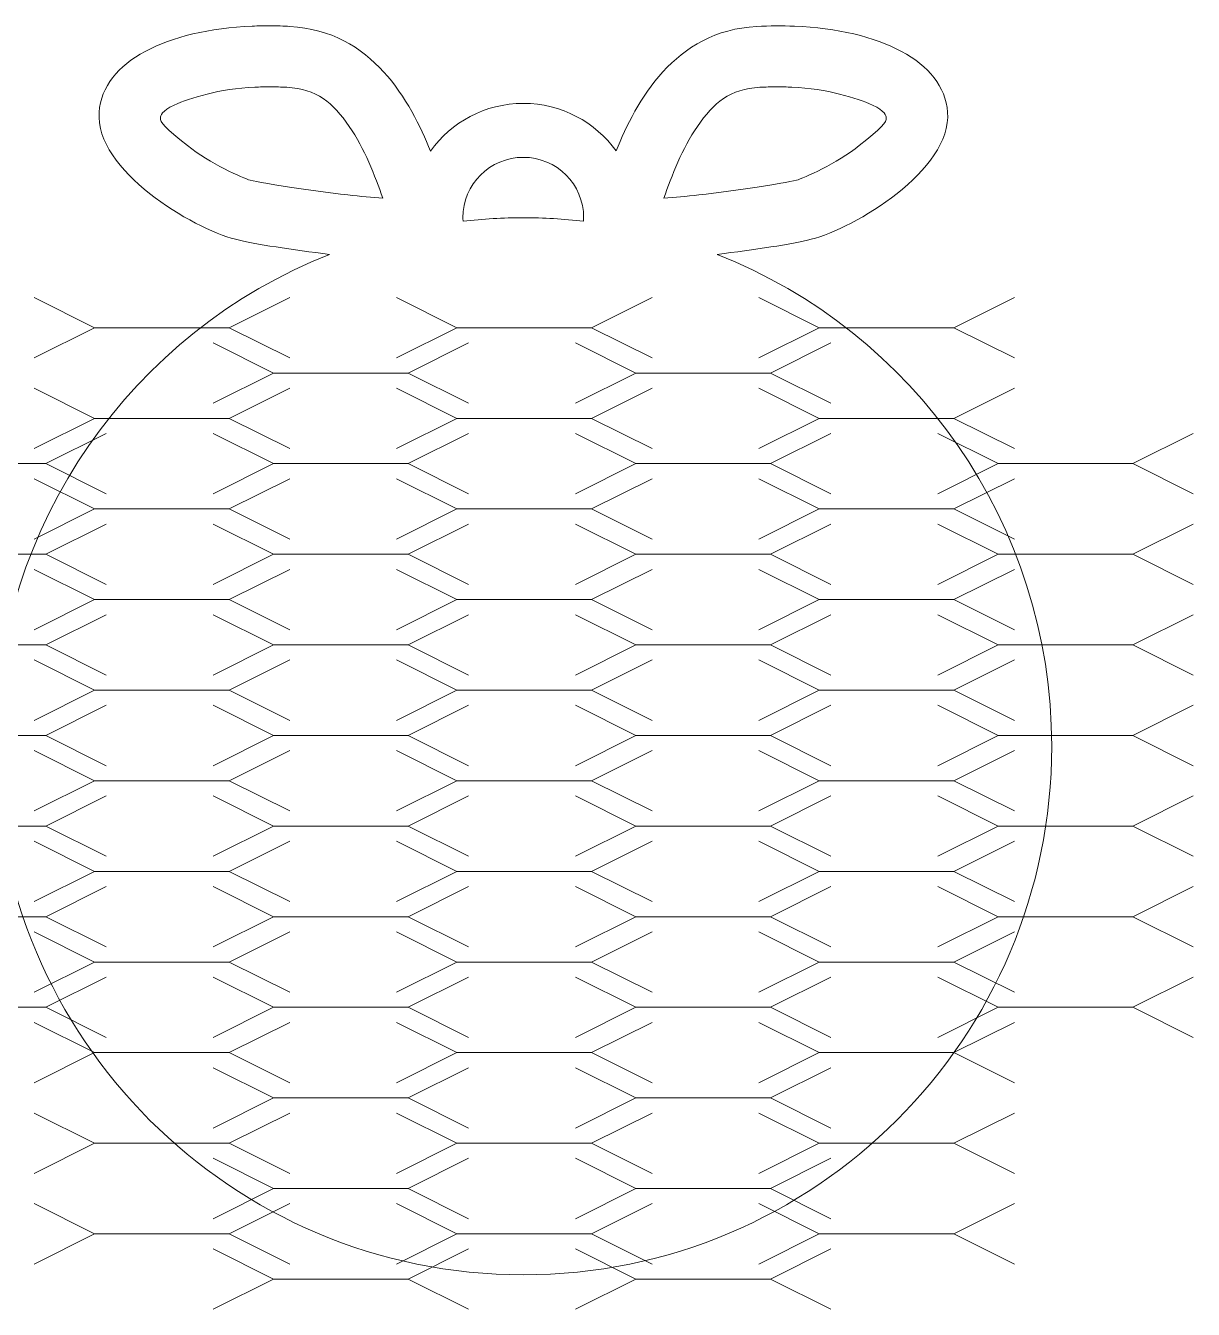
# Model space of a CAD drawing. Header units: centimetres. Extents: x -10.1 to 10.1, y -13.4 to 13.4.
# Drawn here: x -1.21 to 6.53, y 4.74 to 13.24 of the extents above; entities that cross this region are included whole.
import ezdxf

# ---------------------------------------------------------------- set-up
doc = ezdxf.new("R2010")
doc.units = ezdxf.units.CM
doc.header["$MEASUREMENT"] = 0
doc.layers.add('layer 1', color=7, linetype='Continuous')

msp = doc.modelspace()

# ---------------------------------------------------------------- linework, layer by layer
at = {"layer": 'layer 1', "color": 1, "lineweight": 15}
for points, knots in [([(0.41603, 13.24419), (0.3744, 13.24448), (0.33376, 13.24321), (0.29337, 13.24158), (0.29337, 13.24158), (-0.27093, 13.21841), (-0.69592, 13.00938), (-0.72086, 12.67273), (-0.72086, 12.67273), (-0.74923, 12.28781), (-0.1028, 11.9017), (0.18232, 11.83047), (0.18232, 11.83047), (0.31172, 11.79809), (0.56113, 11.75978), (0.80589, 11.73067), (0.80589, 11.73067), (-0.49223, 11.2189), (-1.41139, 9.95274), (-1.41139, 8.47287), (-1.41139, 8.47287), (-1.41139, 6.5399), (0.15614, 4.97335), (2.08912, 4.97335), (2.08912, 4.97335), (4.02209, 4.97335), (5.58864, 6.5399), (5.58864, 8.47287), (5.58864, 8.47287), (5.58864, 9.95274), (4.67046, 11.2189), (3.37235, 11.73067), (3.37235, 11.73067), (3.61721, 11.75978), (3.86652, 11.79809), (3.99592, 11.83047), (3.99592, 11.83047), (4.28089, 11.9017), (4.92746, 12.28781), (4.89892, 12.67273), (4.89892, 12.67273), (4.87398, 13.00938), (4.44899, 13.21841), (3.88468, 13.24158), (3.88468, 13.24158), (3.80407, 13.24486), (3.72071, 13.24419), (3.63513, 13.23978), (3.63513, 13.23978), (3.08984, 13.21139), (2.83475, 12.74134), (2.70387, 12.41517), (2.70387, 12.41517), (2.56632, 12.60602), (2.34227, 12.73006), (2.08912, 12.73006), (2.08912, 12.73006), (1.8354, 12.73006), (1.61093, 12.60574), (1.47355, 12.41418), (1.47355, 12.41418), (1.34264, 12.7405), (1.08864, 13.21139), (0.5431, 13.23978), (0.5431, 13.23978), (0.50024, 13.24197), (0.45766, 13.24391), (0.41603, 13.24419)], [0, 0, 0, 0, 0.0555556, 0.0555556, 0.0555556, 0.0555556, 0.1111111, 0.1111111, 0.1111111, 0.1111111, 0.1666667, 0.1666667, 0.1666667, 0.1666667, 0.2222222, 0.2222222, 0.2222222, 0.2222222, 0.2777778, 0.2777778, 0.2777778, 0.2777778, 0.3333333, 0.3333333, 0.3333333, 0.3333333, 0.3888889, 0.3888889, 0.3888889, 0.3888889, 0.4444444, 0.4444444, 0.4444444, 0.4444444, 0.5, 0.5, 0.5, 0.5, 0.5555556, 0.5555556, 0.5555556, 0.5555556, 0.6111111, 0.6111111, 0.6111111, 0.6111111, 0.6666667, 0.6666667, 0.6666667, 0.6666667, 0.7222222, 0.7222222, 0.7222222, 0.7222222, 0.7777778, 0.7777778, 0.7777778, 0.7777778, 0.8333333, 0.8333333, 0.8333333, 0.8333333, 0.8888889, 0.8888889, 0.8888889, 0.8888889, 1, 1, 1, 1]), ([(0.41342, 12.8403), (0.4487, 12.84016), (0.48493, 12.83864), (0.52187, 12.8367), (0.52187, 12.8367), (0.72277, 12.82622), (0.82557, 12.73584), (0.93638, 12.57734), (0.93638, 12.57734), (1.03851, 12.43129), (1.1049, 12.24978), (1.15866, 12.10289), (1.15866, 12.10289), (1.08465, 12.1091), (1.01353, 12.11432), (0.92675, 12.12412), (0.92675, 12.12412), (0.66904, 12.15291), (0.37123, 12.19923), (0.28014, 12.22195), (0.28014, 12.22195), (0.23442, 12.23338), (0.01062, 12.33413), (-0.13599, 12.45044), (-0.13599, 12.45044), (-0.28279, 12.56675), (-0.31831, 12.60464), (-0.31517, 12.63646), (-0.31517, 12.63646), (-0.31461, 12.64253), (-0.30565, 12.68455), (-0.22419, 12.71944), (-0.22419, 12.71944), (-0.11684, 12.76533), (0.07359, 12.82788), (0.3102, 12.83751), (0.3102, 12.83751), (0.34382, 12.83889), (0.37814, 12.8403), (0.41342, 12.8403)], [0, 0, 0, 0, 0.0909091, 0.0909091, 0.0909091, 0.0909091, 0.1818182, 0.1818182, 0.1818182, 0.1818182, 0.2727273, 0.2727273, 0.2727273, 0.2727273, 0.3636364, 0.3636364, 0.3636364, 0.3636364, 0.4545455, 0.4545455, 0.4545455, 0.4545455, 0.5454545, 0.5454545, 0.5454545, 0.5454545, 0.6363636, 0.6363636, 0.6363636, 0.6363636, 0.7272727, 0.7272727, 0.7272727, 0.7272727, 0.8181818, 0.8181818, 0.8181818, 0.8181818, 1, 1, 1, 1]), ([(3.76481, 12.8403), (3.80009, 12.8403), (3.83438, 12.83889), (3.86803, 12.83751), (3.86803, 12.83751), (4.1045, 12.82788), (4.29493, 12.76533), (4.40242, 12.71944), (4.40242, 12.71944), (4.48388, 12.68455), (4.4928, 12.64253), (4.49323, 12.63646), (4.49323, 12.63646), (4.4964, 12.60464), (4.46098, 12.56675), (4.31423, 12.45044), (4.31423, 12.45044), (4.16747, 12.33413), (3.94367, 12.23338), (3.89791, 12.22195), (3.89791, 12.22195), (3.80683, 12.19923), (3.50919, 12.15291), (3.25148, 12.12412), (3.25148, 12.12412), (3.16466, 12.11432), (3.09354, 12.1091), (3.01957, 12.10289), (3.01957, 12.10289), (3.07315, 12.24978), (3.13958, 12.43129), (3.24185, 12.57734), (3.24185, 12.57734), (3.35248, 12.73584), (3.45542, 12.82622), (3.65637, 12.8367), (3.65637, 12.8367), (3.69316, 12.83864), (3.72953, 12.84016), (3.76481, 12.8403)], [0, 0, 0, 0, 0.0909091, 0.0909091, 0.0909091, 0.0909091, 0.1818182, 0.1818182, 0.1818182, 0.1818182, 0.2727273, 0.2727273, 0.2727273, 0.2727273, 0.3636364, 0.3636364, 0.3636364, 0.3636364, 0.4545455, 0.4545455, 0.4545455, 0.4545455, 0.5454545, 0.5454545, 0.5454545, 0.5454545, 0.6363636, 0.6363636, 0.6363636, 0.6363636, 0.7272727, 0.7272727, 0.7272727, 0.7272727, 0.8181818, 0.8181818, 0.8181818, 0.8181818, 1, 1, 1, 1]), ([(2.08912, 12.37287), (2.30988, 12.37287), (2.4886, 12.19412), (2.4886, 11.97321), (2.4886, 11.97321), (2.4886, 11.96552), (2.48818, 11.95807), (2.48779, 11.95035), (2.48779, 11.95035), (2.35687, 11.96523), (2.22388, 11.97321), (2.08912, 11.97321), (2.08912, 11.97321), (1.95432, 11.97321), (1.82122, 11.96509), (1.69044, 11.95035), (1.69044, 11.95035), (1.69002, 11.95807), (1.68864, 11.96552), (1.68864, 11.97321), (1.68864, 11.97321), (1.68864, 12.19412), (1.86821, 12.37287), (2.08912, 12.37287)], [0, 0, 0, 0, 0.1428571, 0.1428571, 0.1428571, 0.1428571, 0.2857143, 0.2857143, 0.2857143, 0.2857143, 0.4285714, 0.4285714, 0.4285714, 0.4285714, 0.5714286, 0.5714286, 0.5714286, 0.5714286, 0.7142857, 0.7142857, 0.7142857, 0.7142857, 1, 1, 1, 1])]:
    msp.add_open_spline(points, degree=3, knots=knots, dxfattribs=at)
at = {"layer": 'layer 1', "lineweight": 15}
for points in [[(-1.15037, 11.4446), (-1.15037, 11.4446), (-0.75046, 11.24451), (-0.75046, 11.24451), (-0.75046, 11.24451), (-0.75046, 11.24451), (-1.15037, 11.04455), (-1.15037, 11.04455)], [(0.54144, 11.4446), (0.54144, 11.4446), (0.14154, 11.24451), (0.14154, 11.24451), (0.14154, 11.24451), (0.14154, 11.24451), (0.54144, 11.04455), (0.54144, 11.04455)], [(1.24961, 11.4446), (1.24961, 11.4446), (1.64952, 11.24451), (1.64952, 11.24451), (1.64952, 11.24451), (1.64952, 11.24451), (1.24961, 11.04455), (1.24961, 11.04455)], [(2.94143, 11.4446), (2.94143, 11.4446), (2.54152, 11.24451), (2.54152, 11.24451), (2.54152, 11.24451), (2.54152, 11.24451), (2.94143, 11.04455), (2.94143, 11.04455)], [(3.64959, 11.4446), (3.64959, 11.4446), (4.0495, 11.24451), (4.0495, 11.24451), (4.0495, 11.24451), (4.0495, 11.24451), (3.64959, 11.04455), (3.64959, 11.04455)], [(5.34141, 11.4446), (5.34141, 11.4446), (4.9415, 11.24451), (4.9415, 11.24451), (4.9415, 11.24451), (4.9415, 11.24451), (5.34141, 11.04455), (5.34141, 11.04455)], [(0.03486, 11.1446), (0.03486, 11.1446), (0.43476, 10.94451), (0.43476, 10.94451), (0.43476, 10.94451), (0.43476, 10.94451), (0.03486, 10.74455), (0.03486, 10.74455)], [(1.72681, 11.1446), (1.72681, 11.1446), (1.3269, 10.94451), (1.3269, 10.94451), (1.3269, 10.94451), (1.3269, 10.94451), (1.72681, 10.74455), (1.72681, 10.74455)], [(2.43487, 11.1446), (2.43487, 11.1446), (2.83489, 10.94451), (2.83489, 10.94451), (2.83489, 10.94451), (2.83489, 10.94451), (2.43487, 10.74455), (2.43487, 10.74455)], [(4.1268, 11.1446), (4.1268, 11.1446), (3.72692, 10.94451), (3.72692, 10.94451), (3.72692, 10.94451), (3.72692, 10.94451), (4.1268, 10.74455), (4.1268, 10.74455)], [(-1.15037, 10.8446), (-1.15037, 10.8446), (-0.75046, 10.6445), (-0.75046, 10.6445), (-0.75046, 10.6445), (-0.75046, 10.6445), (-1.15037, 10.44455), (-1.15037, 10.44455)], [(0.54144, 10.8446), (0.54144, 10.8446), (0.14154, 10.6445), (0.14154, 10.6445), (0.14154, 10.6445), (0.14154, 10.6445), (0.54144, 10.44455), (0.54144, 10.44455)], [(1.24961, 10.8446), (1.24961, 10.8446), (1.64952, 10.6445), (1.64952, 10.6445), (1.64952, 10.6445), (1.64952, 10.6445), (1.24961, 10.44455), (1.24961, 10.44455)], [(2.94143, 10.8446), (2.94143, 10.8446), (2.54152, 10.6445), (2.54152, 10.6445), (2.54152, 10.6445), (2.54152, 10.6445), (2.94143, 10.44455), (2.94143, 10.44455)], [(3.64959, 10.8446), (3.64959, 10.8446), (4.0495, 10.6445), (4.0495, 10.6445), (4.0495, 10.6445), (4.0495, 10.6445), (3.64959, 10.44455), (3.64959, 10.44455)], [(5.34141, 10.8446), (5.34141, 10.8446), (4.9415, 10.6445), (4.9415, 10.6445), (4.9415, 10.6445), (4.9415, 10.6445), (5.34141, 10.44455), (5.34141, 10.44455)], [(-0.67317, 10.5446), (-0.67317, 10.5446), (-1.07308, 10.3445), (-1.07308, 10.3445), (-1.07308, 10.3445), (-1.07308, 10.3445), (-0.67317, 10.14455), (-0.67317, 10.14455)], [(0.03486, 10.5446), (0.03486, 10.5446), (0.43476, 10.3445), (0.43476, 10.3445), (0.43476, 10.3445), (0.43476, 10.3445), (0.03486, 10.14455), (0.03486, 10.14455)], [(1.72681, 10.5446), (1.72681, 10.5446), (1.3269, 10.3445), (1.3269, 10.3445), (1.3269, 10.3445), (1.3269, 10.3445), (1.72681, 10.14455), (1.72681, 10.14455)], [(2.43487, 10.5446), (2.43487, 10.5446), (2.83489, 10.3445), (2.83489, 10.3445), (2.83489, 10.3445), (2.83489, 10.3445), (2.43487, 10.14455), (2.43487, 10.14455)], [(4.1268, 10.5446), (4.1268, 10.5446), (3.72692, 10.3445), (3.72692, 10.3445), (3.72692, 10.3445), (3.72692, 10.3445), (4.1268, 10.14455), (4.1268, 10.14455)], [(4.835, 10.5446), (4.835, 10.5446), (5.23491, 10.3445), (5.23491, 10.3445), (5.23491, 10.3445), (5.23491, 10.3445), (4.835, 10.14455), (4.835, 10.14455)], [(6.52681, 10.5446), (6.52681, 10.5446), (6.1269, 10.3445), (6.1269, 10.3445), (6.1269, 10.3445), (6.1269, 10.3445), (6.52681, 10.14455), (6.52681, 10.14455)], [(-1.15037, 10.24459), (-1.15037, 10.24459), (-0.75046, 10.04453), (-0.75046, 10.04453), (-0.75046, 10.04453), (-0.75046, 10.04453), (-1.15037, 9.84458), (-1.15037, 9.84458)], [(0.54144, 10.24459), (0.54144, 10.24459), (0.14154, 10.04453), (0.14154, 10.04453), (0.14154, 10.04453), (0.14154, 10.04453), (0.54144, 9.84458), (0.54144, 9.84458)], [(1.24961, 10.24459), (1.24961, 10.24459), (1.64952, 10.04453), (1.64952, 10.04453), (1.64952, 10.04453), (1.64952, 10.04453), (1.24961, 9.84458), (1.24961, 9.84458)], [(2.94143, 10.24459), (2.94143, 10.24459), (2.54152, 10.04453), (2.54152, 10.04453), (2.54152, 10.04453), (2.54152, 10.04453), (2.94143, 9.84458), (2.94143, 9.84458)], [(3.64959, 10.24459), (3.64959, 10.24459), (4.0495, 10.04453), (4.0495, 10.04453), (4.0495, 10.04453), (4.0495, 10.04453), (3.64959, 9.84458), (3.64959, 9.84458)], [(5.34141, 10.24459), (5.34141, 10.24459), (4.9415, 10.04453), (4.9415, 10.04453), (4.9415, 10.04453), (4.9415, 10.04453), (5.34141, 9.84458), (5.34141, 9.84458)], [(-0.67317, 9.94449), (-0.67317, 9.94449), (-1.07308, 9.74453), (-1.07308, 9.74453), (-1.07308, 9.74453), (-1.07308, 9.74453), (-0.67317, 9.54458), (-0.67317, 9.54458)], [(0.03486, 9.94449), (0.03486, 9.94449), (0.43476, 9.74453), (0.43476, 9.74453), (0.43476, 9.74453), (0.43476, 9.74453), (0.03486, 9.54458), (0.03486, 9.54458)], [(1.72681, 9.94449), (1.72681, 9.94449), (1.3269, 9.74453), (1.3269, 9.74453), (1.3269, 9.74453), (1.3269, 9.74453), (1.72681, 9.54458), (1.72681, 9.54458)], [(2.43487, 9.94449), (2.43487, 9.94449), (2.83489, 9.74453), (2.83489, 9.74453), (2.83489, 9.74453), (2.83489, 9.74453), (2.43487, 9.54458), (2.43487, 9.54458)], [(4.1268, 9.94449), (4.1268, 9.94449), (3.72692, 9.74453), (3.72692, 9.74453), (3.72692, 9.74453), (3.72692, 9.74453), (4.1268, 9.54458), (4.1268, 9.54458)], [(4.835, 9.94449), (4.835, 9.94449), (5.23491, 9.74453), (5.23491, 9.74453), (5.23491, 9.74453), (5.23491, 9.74453), (4.835, 9.54458), (4.835, 9.54458)], [(6.52681, 9.94449), (6.52681, 9.94449), (6.1269, 9.74453), (6.1269, 9.74453), (6.1269, 9.74453), (6.1269, 9.74453), (6.52681, 9.54458), (6.52681, 9.54458)], [(-1.15037, 9.64448), (-1.15037, 9.64448), (-0.75046, 9.44453), (-0.75046, 9.44453), (-0.75046, 9.44453), (-0.75046, 9.44453), (-1.15037, 9.24458), (-1.15037, 9.24458)], [(0.54144, 9.64448), (0.54144, 9.64448), (0.14154, 9.44453), (0.14154, 9.44453), (0.14154, 9.44453), (0.14154, 9.44453), (0.54144, 9.24458), (0.54144, 9.24458)], [(1.24961, 9.64448), (1.24961, 9.64448), (1.64952, 9.44453), (1.64952, 9.44453), (1.64952, 9.44453), (1.64952, 9.44453), (1.24961, 9.24458), (1.24961, 9.24458)], [(2.94143, 9.64448), (2.94143, 9.64448), (2.54152, 9.44453), (2.54152, 9.44453), (2.54152, 9.44453), (2.54152, 9.44453), (2.94143, 9.24458), (2.94143, 9.24458)], [(3.64959, 9.64448), (3.64959, 9.64448), (4.0495, 9.44453), (4.0495, 9.44453), (4.0495, 9.44453), (4.0495, 9.44453), (3.64959, 9.24458), (3.64959, 9.24458)], [(5.34141, 9.64448), (5.34141, 9.64448), (4.9415, 9.44453), (4.9415, 9.44453), (4.9415, 9.44453), (4.9415, 9.44453), (5.34141, 9.24458), (5.34141, 9.24458)], [(-0.67317, 9.34448), (-0.67317, 9.34448), (-1.07308, 9.14453), (-1.07308, 9.14453), (-1.07308, 9.14453), (-1.07308, 9.14453), (-0.67317, 8.94457), (-0.67317, 8.94457)], [(0.03486, 9.34448), (0.03486, 9.34448), (0.43476, 9.14453), (0.43476, 9.14453), (0.43476, 9.14453), (0.43476, 9.14453), (0.03486, 8.94457), (0.03486, 8.94457)], [(1.72681, 9.34448), (1.72681, 9.34448), (1.3269, 9.14453), (1.3269, 9.14453), (1.3269, 9.14453), (1.3269, 9.14453), (1.72681, 8.94457), (1.72681, 8.94457)], [(2.43487, 9.34448), (2.43487, 9.34448), (2.83489, 9.14453), (2.83489, 9.14453), (2.83489, 9.14453), (2.83489, 9.14453), (2.43487, 8.94457), (2.43487, 8.94457)], [(4.1268, 9.34448), (4.1268, 9.34448), (3.72692, 9.14453), (3.72692, 9.14453), (3.72692, 9.14453), (3.72692, 9.14453), (4.1268, 8.94457), (4.1268, 8.94457)], [(4.835, 9.34448), (4.835, 9.34448), (5.23491, 9.14453), (5.23491, 9.14453), (5.23491, 9.14453), (5.23491, 9.14453), (4.835, 8.94457), (4.835, 8.94457)], [(6.52681, 9.34448), (6.52681, 9.34448), (6.1269, 9.14453), (6.1269, 9.14453), (6.1269, 9.14453), (6.1269, 9.14453), (6.52681, 8.94457), (6.52681, 8.94457)], [(-1.15037, 9.04448), (-1.15037, 9.04448), (-0.75046, 8.84453), (-0.75046, 8.84453), (-0.75046, 8.84453), (-0.75046, 8.84453), (-1.15037, 8.64457), (-1.15037, 8.64457)], [(0.54144, 9.04448), (0.54144, 9.04448), (0.14154, 8.84453), (0.14154, 8.84453), (0.14154, 8.84453), (0.14154, 8.84453), (0.54144, 8.64457), (0.54144, 8.64457)], [(1.24961, 9.04448), (1.24961, 9.04448), (1.64952, 8.84453), (1.64952, 8.84453), (1.64952, 8.84453), (1.64952, 8.84453), (1.24961, 8.64457), (1.24961, 8.64457)], [(2.94143, 9.04448), (2.94143, 9.04448), (2.54152, 8.84453), (2.54152, 8.84453), (2.54152, 8.84453), (2.54152, 8.84453), (2.94143, 8.64457), (2.94143, 8.64457)], [(3.64959, 9.04448), (3.64959, 9.04448), (4.0495, 8.84453), (4.0495, 8.84453), (4.0495, 8.84453), (4.0495, 8.84453), (3.64959, 8.64457), (3.64959, 8.64457)], [(5.34141, 9.04448), (5.34141, 9.04448), (4.9415, 8.84453), (4.9415, 8.84453), (4.9415, 8.84453), (4.9415, 8.84453), (5.34141, 8.64457), (5.34141, 8.64457)], [(-0.67317, 8.74448), (-0.67317, 8.74448), (-1.07308, 8.54452), (-1.07308, 8.54452), (-1.07308, 8.54452), (-1.07308, 8.54452), (-0.67317, 8.34457), (-0.67317, 8.34457)], [(0.03486, 8.74448), (0.03486, 8.74448), (0.43476, 8.54452), (0.43476, 8.54452), (0.43476, 8.54452), (0.43476, 8.54452), (0.03486, 8.34457), (0.03486, 8.34457)], [(1.72681, 8.74448), (1.72681, 8.74448), (1.3269, 8.54452), (1.3269, 8.54452), (1.3269, 8.54452), (1.3269, 8.54452), (1.72681, 8.34457), (1.72681, 8.34457)], [(2.43487, 8.74448), (2.43487, 8.74448), (2.83489, 8.54452), (2.83489, 8.54452), (2.83489, 8.54452), (2.83489, 8.54452), (2.43487, 8.34457), (2.43487, 8.34457)], [(4.1268, 8.74448), (4.1268, 8.74448), (3.72692, 8.54452), (3.72692, 8.54452), (3.72692, 8.54452), (3.72692, 8.54452), (4.1268, 8.34457), (4.1268, 8.34457)], [(4.835, 8.74448), (4.835, 8.74448), (5.23491, 8.54452), (5.23491, 8.54452), (5.23491, 8.54452), (5.23491, 8.54452), (4.835, 8.34457), (4.835, 8.34457)], [(6.52681, 8.74448), (6.52681, 8.74448), (6.1269, 8.54452), (6.1269, 8.54452), (6.1269, 8.54452), (6.1269, 8.54452), (6.52681, 8.34457), (6.52681, 8.34457)], [(-1.15037, 8.44448), (-1.15037, 8.44448), (-0.75046, 8.24452), (-0.75046, 8.24452), (-0.75046, 8.24452), (-0.75046, 8.24452), (-1.15037, 8.04457), (-1.15037, 8.04457)], [(0.54144, 8.44448), (0.54144, 8.44448), (0.14154, 8.24452), (0.14154, 8.24452), (0.14154, 8.24452), (0.14154, 8.24452), (0.54144, 8.04457), (0.54144, 8.04457)], [(1.24961, 8.44448), (1.24961, 8.44448), (1.64952, 8.24452), (1.64952, 8.24452), (1.64952, 8.24452), (1.64952, 8.24452), (1.24961, 8.04457), (1.24961, 8.04457)], [(2.94143, 8.44448), (2.94143, 8.44448), (2.54152, 8.24452), (2.54152, 8.24452), (2.54152, 8.24452), (2.54152, 8.24452), (2.94143, 8.04457), (2.94143, 8.04457)], [(3.64959, 8.44448), (3.64959, 8.44448), (4.0495, 8.24452), (4.0495, 8.24452), (4.0495, 8.24452), (4.0495, 8.24452), (3.64959, 8.04457), (3.64959, 8.04457)], [(5.34141, 8.44448), (5.34141, 8.44448), (4.9415, 8.24452), (4.9415, 8.24452), (4.9415, 8.24452), (4.9415, 8.24452), (5.34141, 8.04457), (5.34141, 8.04457)], [(-0.67317, 8.14447), (-0.67317, 8.14447), (-1.07308, 7.94452), (-1.07308, 7.94452), (-1.07308, 7.94452), (-1.07308, 7.94452), (-0.67317, 7.74456), (-0.67317, 7.74456)], [(0.03486, 8.14447), (0.03486, 8.14447), (0.43476, 7.94452), (0.43476, 7.94452), (0.43476, 7.94452), (0.43476, 7.94452), (0.03486, 7.74456), (0.03486, 7.74456)], [(1.72681, 8.14447), (1.72681, 8.14447), (1.3269, 7.94452), (1.3269, 7.94452), (1.3269, 7.94452), (1.3269, 7.94452), (1.72681, 7.74456), (1.72681, 7.74456)], [(2.43487, 8.14447), (2.43487, 8.14447), (2.83489, 7.94452), (2.83489, 7.94452), (2.83489, 7.94452), (2.83489, 7.94452), (2.43487, 7.74456), (2.43487, 7.74456)], [(4.1268, 8.14447), (4.1268, 8.14447), (3.72692, 7.94452), (3.72692, 7.94452), (3.72692, 7.94452), (3.72692, 7.94452), (4.1268, 7.74456), (4.1268, 7.74456)], [(4.835, 8.14447), (4.835, 8.14447), (5.23491, 7.94452), (5.23491, 7.94452), (5.23491, 7.94452), (5.23491, 7.94452), (4.835, 7.74456), (4.835, 7.74456)], [(6.52681, 8.14447), (6.52681, 8.14447), (6.1269, 7.94452), (6.1269, 7.94452), (6.1269, 7.94452), (6.1269, 7.94452), (6.52681, 7.74456), (6.52681, 7.74456)], [(-1.15037, 7.84447), (-1.15037, 7.84447), (-0.75046, 7.64452), (-0.75046, 7.64452), (-0.75046, 7.64452), (-0.75046, 7.64452), (-1.15037, 7.44456), (-1.15037, 7.44456)], [(0.54144, 7.84447), (0.54144, 7.84447), (0.14154, 7.64452), (0.14154, 7.64452), (0.14154, 7.64452), (0.14154, 7.64452), (0.54144, 7.44456), (0.54144, 7.44456)], [(1.24961, 7.84447), (1.24961, 7.84447), (1.64952, 7.64452), (1.64952, 7.64452), (1.64952, 7.64452), (1.64952, 7.64452), (1.24961, 7.44456), (1.24961, 7.44456)], [(2.94143, 7.84447), (2.94143, 7.84447), (2.54152, 7.64452), (2.54152, 7.64452), (2.54152, 7.64452), (2.54152, 7.64452), (2.94143, 7.44456), (2.94143, 7.44456)], [(3.64959, 7.84447), (3.64959, 7.84447), (4.0495, 7.64452), (4.0495, 7.64452), (4.0495, 7.64452), (4.0495, 7.64452), (3.64959, 7.44456), (3.64959, 7.44456)], [(5.34141, 7.84447), (5.34141, 7.84447), (4.9415, 7.64452), (4.9415, 7.64452), (4.9415, 7.64452), (4.9415, 7.64452), (5.34141, 7.44456), (5.34141, 7.44456)], [(-0.67317, 7.54447), (-0.67317, 7.54447), (-1.07308, 7.34451), (-1.07308, 7.34451), (-1.07308, 7.34451), (-1.07308, 7.34451), (-0.67317, 7.14456), (-0.67317, 7.14456)], [(0.03486, 7.54447), (0.03486, 7.54447), (0.43476, 7.34451), (0.43476, 7.34451), (0.43476, 7.34451), (0.43476, 7.34451), (0.03486, 7.14456), (0.03486, 7.14456)], [(1.72681, 7.54447), (1.72681, 7.54447), (1.3269, 7.34451), (1.3269, 7.34451), (1.3269, 7.34451), (1.3269, 7.34451), (1.72681, 7.14456), (1.72681, 7.14456)], [(2.43487, 7.54447), (2.43487, 7.54447), (2.83489, 7.34451), (2.83489, 7.34451), (2.83489, 7.34451), (2.83489, 7.34451), (2.43487, 7.14456), (2.43487, 7.14456)], [(4.1268, 7.54447), (4.1268, 7.54447), (3.72692, 7.34451), (3.72692, 7.34451), (3.72692, 7.34451), (3.72692, 7.34451), (4.1268, 7.14456), (4.1268, 7.14456)], [(4.835, 7.54447), (4.835, 7.54447), (5.23491, 7.34451), (5.23491, 7.34451), (5.23491, 7.34451), (5.23491, 7.34451), (4.835, 7.14456), (4.835, 7.14456)], [(6.52681, 7.54447), (6.52681, 7.54447), (6.1269, 7.34451), (6.1269, 7.34451), (6.1269, 7.34451), (6.1269, 7.34451), (6.52681, 7.14456), (6.52681, 7.14456)], [(-1.15037, 7.24447), (-1.15037, 7.24447), (-0.75046, 7.04451), (-0.75046, 7.04451), (-0.75046, 7.04451), (-0.75046, 7.04451), (-1.15037, 6.84459), (-1.15037, 6.84459)], [(0.54144, 7.24447), (0.54144, 7.24447), (0.14154, 7.04451), (0.14154, 7.04451), (0.14154, 7.04451), (0.14154, 7.04451), (0.54144, 6.84459), (0.54144, 6.84459)], [(1.24961, 7.24447), (1.24961, 7.24447), (1.64952, 7.04451), (1.64952, 7.04451), (1.64952, 7.04451), (1.64952, 7.04451), (1.24961, 6.84459), (1.24961, 6.84459)], [(2.94143, 7.24447), (2.94143, 7.24447), (2.54152, 7.04451), (2.54152, 7.04451), (2.54152, 7.04451), (2.54152, 7.04451), (2.94143, 6.84459), (2.94143, 6.84459)], [(3.64959, 7.24447), (3.64959, 7.24447), (4.0495, 7.04451), (4.0495, 7.04451), (4.0495, 7.04451), (4.0495, 7.04451), (3.64959, 6.84459), (3.64959, 6.84459)], [(5.34141, 7.24447), (5.34141, 7.24447), (4.9415, 7.04451), (4.9415, 7.04451), (4.9415, 7.04451), (4.9415, 7.04451), (5.34141, 6.84459), (5.34141, 6.84459)], [(-0.67317, 6.9445), (-0.67317, 6.9445), (-1.07308, 6.74455), (-1.07308, 6.74455), (-1.07308, 6.74455), (-1.07308, 6.74455), (-0.67317, 6.54459), (-0.67317, 6.54459)], [(0.03486, 6.9445), (0.03486, 6.9445), (0.43476, 6.74455), (0.43476, 6.74455), (0.43476, 6.74455), (0.43476, 6.74455), (0.03486, 6.54459), (0.03486, 6.54459)], [(1.72681, 6.9445), (1.72681, 6.9445), (1.3269, 6.74455), (1.3269, 6.74455), (1.3269, 6.74455), (1.3269, 6.74455), (1.72681, 6.54459), (1.72681, 6.54459)], [(2.43487, 6.9445), (2.43487, 6.9445), (2.83489, 6.74455), (2.83489, 6.74455), (2.83489, 6.74455), (2.83489, 6.74455), (2.43487, 6.54459), (2.43487, 6.54459)], [(4.1268, 6.9445), (4.1268, 6.9445), (3.72692, 6.74455), (3.72692, 6.74455), (3.72692, 6.74455), (3.72692, 6.74455), (4.1268, 6.54459), (4.1268, 6.54459)], [(4.835, 6.9445), (4.835, 6.9445), (5.23491, 6.74455), (5.23491, 6.74455), (5.23491, 6.74455), (5.23491, 6.74455), (4.835, 6.54459), (4.835, 6.54459)], [(6.52681, 6.9445), (6.52681, 6.9445), (6.1269, 6.74455), (6.1269, 6.74455), (6.1269, 6.74455), (6.1269, 6.74455), (6.52681, 6.54459), (6.52681, 6.54459)], [(-1.15037, 6.6445), (-1.15037, 6.6445), (-0.75046, 6.44454), (-0.75046, 6.44454), (-0.75046, 6.44454), (-0.75046, 6.44454), (-1.15037, 6.24459), (-1.15037, 6.24459)], [(0.54144, 6.6445), (0.54144, 6.6445), (0.14154, 6.44454), (0.14154, 6.44454), (0.14154, 6.44454), (0.14154, 6.44454), (0.54144, 6.24459), (0.54144, 6.24459)], [(1.24961, 6.6445), (1.24961, 6.6445), (1.64952, 6.44454), (1.64952, 6.44454), (1.64952, 6.44454), (1.64952, 6.44454), (1.24961, 6.24459), (1.24961, 6.24459)], [(2.94143, 6.6445), (2.94143, 6.6445), (2.54152, 6.44454), (2.54152, 6.44454), (2.54152, 6.44454), (2.54152, 6.44454), (2.94143, 6.24459), (2.94143, 6.24459)], [(3.64959, 6.6445), (3.64959, 6.6445), (4.0495, 6.44454), (4.0495, 6.44454), (4.0495, 6.44454), (4.0495, 6.44454), (3.64959, 6.24459), (3.64959, 6.24459)], [(5.34141, 6.6445), (5.34141, 6.6445), (4.9415, 6.44454), (4.9415, 6.44454), (4.9415, 6.44454), (4.9415, 6.44454), (5.34141, 6.24459), (5.34141, 6.24459)], [(0.03486, 6.3445), (0.03486, 6.3445), (0.43476, 6.14454), (0.43476, 6.14454), (0.43476, 6.14454), (0.43476, 6.14454), (0.03486, 5.94459), (0.03486, 5.94459)], [(1.72681, 6.3445), (1.72681, 6.3445), (1.3269, 6.14454), (1.3269, 6.14454), (1.3269, 6.14454), (1.3269, 6.14454), (1.72681, 5.94459), (1.72681, 5.94459)], [(2.43487, 6.3445), (2.43487, 6.3445), (2.83489, 6.14454), (2.83489, 6.14454), (2.83489, 6.14454), (2.83489, 6.14454), (2.43487, 5.94459), (2.43487, 5.94459)], [(4.1268, 6.3445), (4.1268, 6.3445), (3.72692, 6.14454), (3.72692, 6.14454), (3.72692, 6.14454), (3.72692, 6.14454), (4.1268, 5.94459), (4.1268, 5.94459)], [(-1.15037, 6.04449), (-1.15037, 6.04449), (-0.75046, 5.84454), (-0.75046, 5.84454), (-0.75046, 5.84454), (-0.75046, 5.84454), (-1.15037, 5.64458), (-1.15037, 5.64458)], [(0.54144, 6.04449), (0.54144, 6.04449), (0.14154, 5.84454), (0.14154, 5.84454), (0.14154, 5.84454), (0.14154, 5.84454), (0.54144, 5.64458), (0.54144, 5.64458)], [(1.24961, 6.04449), (1.24961, 6.04449), (1.64952, 5.84454), (1.64952, 5.84454), (1.64952, 5.84454), (1.64952, 5.84454), (1.24961, 5.64458), (1.24961, 5.64458)], [(2.94143, 6.04449), (2.94143, 6.04449), (2.54152, 5.84454), (2.54152, 5.84454), (2.54152, 5.84454), (2.54152, 5.84454), (2.94143, 5.64458), (2.94143, 5.64458)], [(3.64959, 6.04449), (3.64959, 6.04449), (4.0495, 5.84454), (4.0495, 5.84454), (4.0495, 5.84454), (4.0495, 5.84454), (3.64959, 5.64458), (3.64959, 5.64458)], [(5.34141, 6.04449), (5.34141, 6.04449), (4.9415, 5.84454), (4.9415, 5.84454), (4.9415, 5.84454), (4.9415, 5.84454), (5.34141, 5.64458), (5.34141, 5.64458)], [(0.03486, 5.74449), (0.03486, 5.74449), (0.43476, 5.54454), (0.43476, 5.54454), (0.43476, 5.54454), (0.43476, 5.54454), (0.03486, 5.34458), (0.03486, 5.34458)], [(1.72681, 5.74449), (1.72681, 5.74449), (1.3269, 5.54454), (1.3269, 5.54454), (1.3269, 5.54454), (1.3269, 5.54454), (1.72681, 5.34458), (1.72681, 5.34458)], [(2.43487, 5.74449), (2.43487, 5.74449), (2.83489, 5.54454), (2.83489, 5.54454), (2.83489, 5.54454), (2.83489, 5.54454), (2.43487, 5.34458), (2.43487, 5.34458)], [(4.1268, 5.74449), (4.1268, 5.74449), (3.72692, 5.54454), (3.72692, 5.54454), (3.72692, 5.54454), (3.72692, 5.54454), (4.1268, 5.34458), (4.1268, 5.34458)], [(-1.15037, 5.44449), (-1.15037, 5.44449), (-0.75046, 5.24453), (-0.75046, 5.24453), (-0.75046, 5.24453), (-0.75046, 5.24453), (-1.15037, 5.04458), (-1.15037, 5.04458)], [(0.54144, 5.44449), (0.54144, 5.44449), (0.14154, 5.24453), (0.14154, 5.24453), (0.14154, 5.24453), (0.14154, 5.24453), (0.54144, 5.04458), (0.54144, 5.04458)], [(1.24961, 5.44449), (1.24961, 5.44449), (1.64952, 5.24453), (1.64952, 5.24453), (1.64952, 5.24453), (1.64952, 5.24453), (1.24961, 5.04458), (1.24961, 5.04458)], [(2.94143, 5.44449), (2.94143, 5.44449), (2.54152, 5.24453), (2.54152, 5.24453), (2.54152, 5.24453), (2.54152, 5.24453), (2.94143, 5.04458), (2.94143, 5.04458)], [(3.64959, 5.44449), (3.64959, 5.44449), (4.0495, 5.24453), (4.0495, 5.24453), (4.0495, 5.24453), (4.0495, 5.24453), (3.64959, 5.04458), (3.64959, 5.04458)], [(5.34141, 5.44449), (5.34141, 5.44449), (4.9415, 5.24453), (4.9415, 5.24453), (4.9415, 5.24453), (4.9415, 5.24453), (5.34141, 5.04458), (5.34141, 5.04458)], [(0.03486, 5.14449), (0.03486, 5.14449), (0.43476, 4.94453), (0.43476, 4.94453), (0.43476, 4.94453), (0.43476, 4.94453), (0.03486, 4.74458), (0.03486, 4.74458)], [(1.72681, 5.14449), (1.72681, 5.14449), (1.3269, 4.94453), (1.3269, 4.94453), (1.3269, 4.94453), (1.3269, 4.94453), (1.72681, 4.74458), (1.72681, 4.74458)], [(2.43487, 5.14449), (2.43487, 5.14449), (2.83489, 4.94453), (2.83489, 4.94453), (2.83489, 4.94453), (2.83489, 4.94453), (2.43487, 4.74458), (2.43487, 4.74458)], [(4.1268, 5.14449), (4.1268, 5.14449), (3.72692, 4.94453), (3.72692, 4.94453), (3.72692, 4.94453), (3.72692, 4.94453), (4.1268, 4.74458), (4.1268, 4.74458)]]:
    msp.add_open_spline(points, degree=3, knots=[0, 0, 0, 0, 0.3333333, 0.3333333, 0.3333333, 0.3333333, 1, 1, 1, 1], dxfattribs=at)
for points in [[(-0.75046, 11.24451), (-0.75046, 11.24451), (0.14154, 11.24451), (0.14154, 11.24451)], [(1.64952, 11.24451), (1.64952, 11.24451), (2.54152, 11.24451), (2.54152, 11.24451)], [(4.0495, 11.24451), (4.0495, 11.24451), (4.9415, 11.24451), (4.9415, 11.24451)], [(0.43476, 10.94451), (0.43476, 10.94451), (1.3269, 10.94451), (1.3269, 10.94451)], [(2.83489, 10.94451), (2.83489, 10.94451), (3.72692, 10.94451), (3.72692, 10.94451)], [(-0.75046, 10.6445), (-0.75046, 10.6445), (0.14154, 10.6445), (0.14154, 10.6445)], [(1.64952, 10.6445), (1.64952, 10.6445), (2.54152, 10.6445), (2.54152, 10.6445)], [(4.0495, 10.6445), (4.0495, 10.6445), (4.9415, 10.6445), (4.9415, 10.6445)], [(-1.96522, 10.3445), (-1.96522, 10.3445), (-1.07308, 10.3445), (-1.07308, 10.3445)], [(0.43476, 10.3445), (0.43476, 10.3445), (1.3269, 10.3445), (1.3269, 10.3445)], [(2.83489, 10.3445), (2.83489, 10.3445), (3.72692, 10.3445), (3.72692, 10.3445)], [(5.23491, 10.3445), (5.23491, 10.3445), (6.1269, 10.3445), (6.1269, 10.3445)], [(-0.75046, 10.04453), (-0.75046, 10.04453), (0.14154, 10.04453), (0.14154, 10.04453)], [(1.64952, 10.04453), (1.64952, 10.04453), (2.54152, 10.04453), (2.54152, 10.04453)], [(4.0495, 10.04453), (4.0495, 10.04453), (4.9415, 10.04453), (4.9415, 10.04453)], [(-1.96522, 9.74453), (-1.96522, 9.74453), (-1.07308, 9.74453), (-1.07308, 9.74453)], [(0.43476, 9.74453), (0.43476, 9.74453), (1.3269, 9.74453), (1.3269, 9.74453)], [(2.83489, 9.74453), (2.83489, 9.74453), (3.72692, 9.74453), (3.72692, 9.74453)], [(5.23491, 9.74453), (5.23491, 9.74453), (6.1269, 9.74453), (6.1269, 9.74453)], [(-0.75046, 9.44453), (-0.75046, 9.44453), (0.14154, 9.44453), (0.14154, 9.44453)], [(1.64952, 9.44453), (1.64952, 9.44453), (2.54152, 9.44453), (2.54152, 9.44453)], [(4.0495, 9.44453), (4.0495, 9.44453), (4.9415, 9.44453), (4.9415, 9.44453)], [(-1.96522, 9.14453), (-1.96522, 9.14453), (-1.07308, 9.14453), (-1.07308, 9.14453)], [(0.43476, 9.14453), (0.43476, 9.14453), (1.3269, 9.14453), (1.3269, 9.14453)], [(2.83489, 9.14453), (2.83489, 9.14453), (3.72692, 9.14453), (3.72692, 9.14453)], [(5.23491, 9.14453), (5.23491, 9.14453), (6.1269, 9.14453), (6.1269, 9.14453)], [(-0.75046, 8.84453), (-0.75046, 8.84453), (0.14154, 8.84453), (0.14154, 8.84453)], [(1.64952, 8.84453), (1.64952, 8.84453), (2.54152, 8.84453), (2.54152, 8.84453)], [(4.0495, 8.84453), (4.0495, 8.84453), (4.9415, 8.84453), (4.9415, 8.84453)], [(-1.96522, 8.54452), (-1.96522, 8.54452), (-1.07308, 8.54452), (-1.07308, 8.54452)], [(0.43476, 8.54452), (0.43476, 8.54452), (1.3269, 8.54452), (1.3269, 8.54452)], [(2.83489, 8.54452), (2.83489, 8.54452), (3.72692, 8.54452), (3.72692, 8.54452)], [(5.23491, 8.54452), (5.23491, 8.54452), (6.1269, 8.54452), (6.1269, 8.54452)], [(-0.75046, 8.24452), (-0.75046, 8.24452), (0.14154, 8.24452), (0.14154, 8.24452)], [(1.64952, 8.24452), (1.64952, 8.24452), (2.54152, 8.24452), (2.54152, 8.24452)], [(4.0495, 8.24452), (4.0495, 8.24452), (4.9415, 8.24452), (4.9415, 8.24452)], [(-1.96522, 7.94452), (-1.96522, 7.94452), (-1.07308, 7.94452), (-1.07308, 7.94452)], [(0.43476, 7.94452), (0.43476, 7.94452), (1.3269, 7.94452), (1.3269, 7.94452)], [(2.83489, 7.94452), (2.83489, 7.94452), (3.72692, 7.94452), (3.72692, 7.94452)], [(5.23491, 7.94452), (5.23491, 7.94452), (6.1269, 7.94452), (6.1269, 7.94452)], [(-0.75046, 7.64452), (-0.75046, 7.64452), (0.14154, 7.64452), (0.14154, 7.64452)], [(1.64952, 7.64452), (1.64952, 7.64452), (2.54152, 7.64452), (2.54152, 7.64452)], [(4.0495, 7.64452), (4.0495, 7.64452), (4.9415, 7.64452), (4.9415, 7.64452)], [(-1.96522, 7.34451), (-1.96522, 7.34451), (-1.07308, 7.34451), (-1.07308, 7.34451)], [(0.43476, 7.34451), (0.43476, 7.34451), (1.3269, 7.34451), (1.3269, 7.34451)], [(2.83489, 7.34451), (2.83489, 7.34451), (3.72692, 7.34451), (3.72692, 7.34451)], [(5.23491, 7.34451), (5.23491, 7.34451), (6.1269, 7.34451), (6.1269, 7.34451)], [(-0.75046, 7.04451), (-0.75046, 7.04451), (0.14154, 7.04451), (0.14154, 7.04451)], [(1.64952, 7.04451), (1.64952, 7.04451), (2.54152, 7.04451), (2.54152, 7.04451)], [(4.0495, 7.04451), (4.0495, 7.04451), (4.9415, 7.04451), (4.9415, 7.04451)], [(-1.96522, 6.74455), (-1.96522, 6.74455), (-1.07308, 6.74455), (-1.07308, 6.74455)], [(0.43476, 6.74455), (0.43476, 6.74455), (1.3269, 6.74455), (1.3269, 6.74455)], [(2.83489, 6.74455), (2.83489, 6.74455), (3.72692, 6.74455), (3.72692, 6.74455)], [(5.23491, 6.74455), (5.23491, 6.74455), (6.1269, 6.74455), (6.1269, 6.74455)], [(-0.75046, 6.44454), (-0.75046, 6.44454), (0.14154, 6.44454), (0.14154, 6.44454)], [(1.64952, 6.44454), (1.64952, 6.44454), (2.54152, 6.44454), (2.54152, 6.44454)], [(4.0495, 6.44454), (4.0495, 6.44454), (4.9415, 6.44454), (4.9415, 6.44454)], [(0.43476, 6.14454), (0.43476, 6.14454), (1.3269, 6.14454), (1.3269, 6.14454)], [(2.83489, 6.14454), (2.83489, 6.14454), (3.72692, 6.14454), (3.72692, 6.14454)], [(-0.75046, 5.84454), (-0.75046, 5.84454), (0.14154, 5.84454), (0.14154, 5.84454)], [(1.64952, 5.84454), (1.64952, 5.84454), (2.54152, 5.84454), (2.54152, 5.84454)], [(4.0495, 5.84454), (4.0495, 5.84454), (4.9415, 5.84454), (4.9415, 5.84454)], [(0.43476, 5.54454), (0.43476, 5.54454), (1.3269, 5.54454), (1.3269, 5.54454)], [(2.83489, 5.54454), (2.83489, 5.54454), (3.72692, 5.54454), (3.72692, 5.54454)], [(-0.75046, 5.24453), (-0.75046, 5.24453), (0.14154, 5.24453), (0.14154, 5.24453)], [(1.64952, 5.24453), (1.64952, 5.24453), (2.54152, 5.24453), (2.54152, 5.24453)], [(4.0495, 5.24453), (4.0495, 5.24453), (4.9415, 5.24453), (4.9415, 5.24453)], [(0.43476, 4.94453), (0.43476, 4.94453), (1.3269, 4.94453), (1.3269, 4.94453)], [(2.83489, 4.94453), (2.83489, 4.94453), (3.72692, 4.94453), (3.72692, 4.94453)]]:
    msp.add_open_spline(points, degree=3, dxfattribs=at)

doc.saveas('drawing.dxf')
